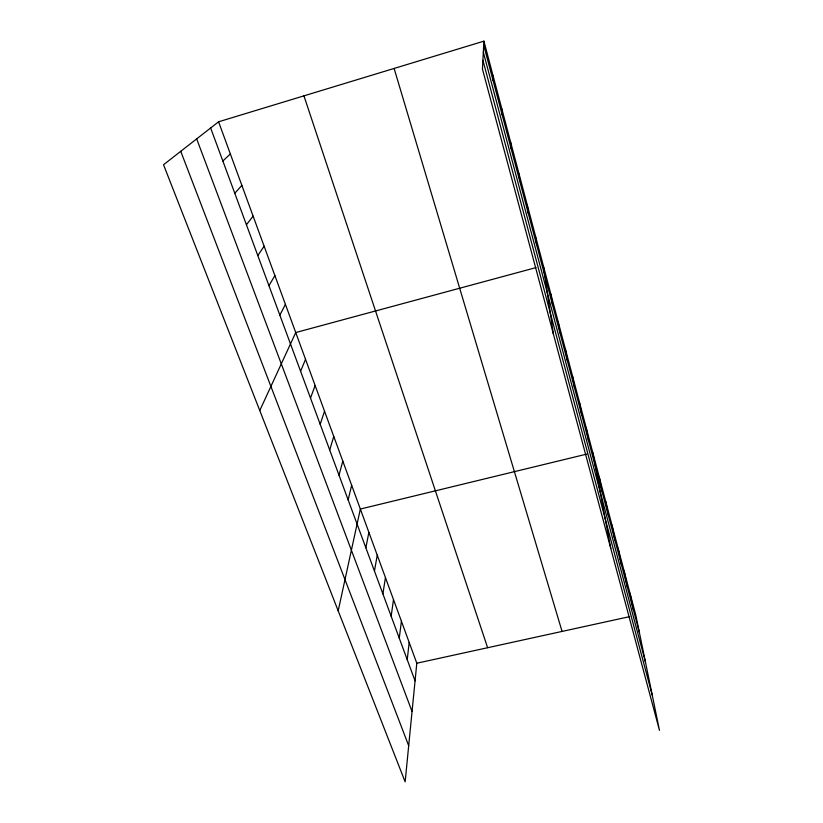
<?xml version="1.0" encoding="UTF-8"?>
<svg xmlns="http://www.w3.org/2000/svg" width="823" height="823" viewBox="0 0 823 823"><rect width="100%" height="100%" fill="white"/><g stroke="black" fill="none" stroke-linecap="round" stroke-linejoin="round"><path stroke-width="1.23" d="M483.914 41.15L482.443 69.039L659.47 730.34L635.84 615.275L483.914 41.15L218.579 121.794L163.53 164.744L405.142 781.85L416.798 663.225L218.579 121.794M407.241 659.737L409.175 642.413M399.278 638.185L401.408 621.2M391.162 616.232L393.507 599.607M382.89 593.856L385.452 577.602M374.455 571.039L377.243 555.186M365.854 547.779L368.879 532.337M338.191 610.861L360.351 509.046L586.82 454.09M348.139 499.87L351.658 485.303M339.014 475.19L342.8 461.096M329.704 450.006L333.757 436.406M320.198 424.308L324.54 411.222M310.497 398.065L315.127 385.524M300.601 371.276L305.528 359.301M259.77 410.543L295.735 332.543L535.979 267.609M279.841 315.127L285.427 304.376M268.946 285.674L274.892 275.602M257.815 255.562L264.121 246.2M246.427 224.761L253.114 216.14M234.781 193.251L241.859 185.401M222.858 160.999L230.358 153.963M416.798 663.225L629.646 616.633M180.741 151.319L408.692 745.731M196.676 138.892L412.056 711.514M210.647 127.987L415.059 680.878M303.934 95.859L487.617 647.722M394.114 68.443L562.068 631.426M482.906 60.274L652.248 695.188M483.698 45.142L639.337 632.321M483.327 52.199L645.427 661.98M630.037 593.352L633.432 610.028M624.122 571.008L627.404 587.303M618.104 548.241L621.262 564.136M611.962 525.043L614.997 540.505M605.697 501.382L608.609 516.391M599.309 477.247L602.097 491.804M592.797 452.64L610.789 548.468M586.161 427.538L588.651 441.087M579.382 401.922L581.717 414.946M572.458 375.782L574.639 388.24M565.401 349.106L567.417 360.968M558.189 321.855L560.031 333.109M550.834 294.037L552.49 304.644M543.314 265.623L553.395 334.076M535.392 235.707L536.647 244.904M527.296 205.112L528.335 213.548M519.015 173.818L519.827 181.441M510.548 141.793L511.114 148.582M501.876 109.027L502.195 114.932M492.998 75.49L493.059 80.459"/></g></svg>
